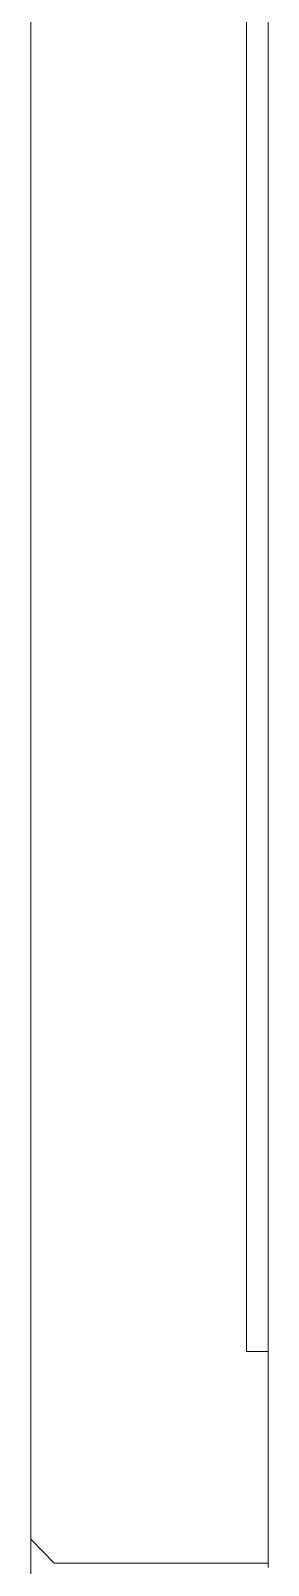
# Model space of a CAD drawing. Header units: millimetres. Extents: x 0 to 28440, y -12508 to -2066.
# Drawn here: x 15506.2 to 15528.2, y -11562.5 to -11420.4 of the extents above; entities that cross this region are included whole.
import ezdxf

# ---------------------------------------------------------------- set-up
doc = ezdxf.new("R2010")
doc.units = ezdxf.units.MM
doc.layers.add('DS-定制五金', color=2, linetype='Continuous', lineweight=13)
doc.layers.add('DS-定制柜体', color=4, linetype='Continuous', lineweight=13)

# ---------------------------------------------------------------- blocks, each defined once
blk = doc.blocks.new('LEGEND_953293f18ee7726aa09bb76cf57d91c6_3e65892476c2494f8949352c9f7041b3')
at = {"layer": 'DS-定制五金', "color": 134, "linetype": 'Continuous'}
for p, q in [((21.53, 747.99), (21.53, 116.23)), ((21.53, 116.23), (23.68, 114.08)), ((23.68, 114.08), (43.34, 114.08))]:
    blk.add_line(p, q, dxfattribs=at)

msp = doc.modelspace()

# ---------------------------------------------------------------- linework, layer by layer
at = {"layer": 'DS-定制柜体', "color": 255, "linetype": 'Continuous'}
for p, q in [((15506.21, -10762.74), (15506.21, -11662.74)), ((15528.21, -11208.74), (15528.21, -11562.74)), ((15526.21, -11225.24), (15526.21, -11542.74)), ((15526.22, -11442.74), (15526.21, -11442.74)), ((15526.21, -11542.74), (15528.22, -11542.74))]:
    msp.add_line(p, q, dxfattribs=at)

# ---------------------------------------------------------------- block references
at = {"layer": 'DS-定制五金', "color": 7, "xscale": 1.008793761407002, "yscale": 1.038894528427849}
msp.add_blockref('LEGEND_953293f18ee7726aa09bb76cf57d91c6_3e65892476c2494f8949352c9f7041b3', (15484.49, -11680.86), dxfattribs=at)

doc.saveas('drawing.dxf')
